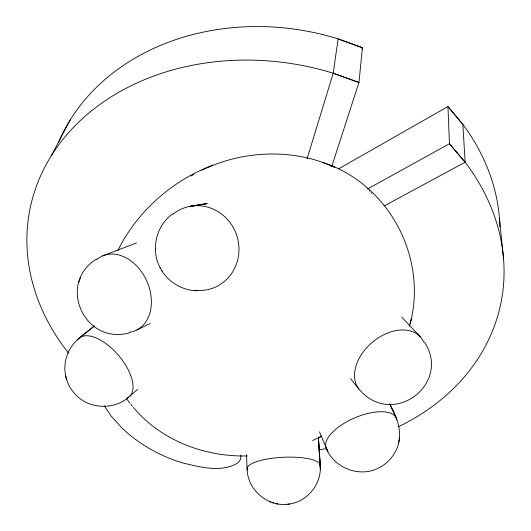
<?xml version="1.0" encoding="UTF-8"?>
<svg xmlns="http://www.w3.org/2000/svg" width="531" height="531" viewBox="0 0 531 531"><rect width="100%" height="100%" fill="white"/><g stroke="black" fill="none" stroke-linecap="round" stroke-linejoin="round"><path stroke-width="0.8" d="M160.163 267.743C150.399 249.802 156.048 225.343 172.927 213.747M326.439 448.649C334.291 468.143 359.368 477.668 378.132 468.256C385.446 464.744 391.593 458.87 395.336 451.655C403.952 436.236 398.084 418.116 389.661 404.005M318.394 437.418L320.253 465.528C321.766 484.086 307.051 502.18 288.506 504.138M409.474 326.134C428.782 258.551 389.044 183.686 322.324 162.267A119.389 97.525 9.7 0 0 307.33 157.933M307.057 158.809L333.209 73.212L338.114 38.882L362.427 47.73L358.949 82.484L331.676 166.721M398.642 442.821L399.451 438.035M96.669 258.936C56.2 283.806 84.834 345.82 129.756 332.731M410.078 323.797L411.439 318.547M361.936 49.277L362.427 47.73L338.114 38.882A228.323 189.58 11 0 0 58.629 142.102M78.827 282.22L79.531 280.268M79.783 279.565L80.539 277.454M117.796 250.712C137.038 211.404 172.157 180.573 212.958 165.108M51.401 155.603L70.291 119.774M94.405 325.928C85.166 333.74 73.663 340.265 68.486 351.781C65.99 357.197 64.762 363.144 64.855 369.098C65.121 377.787 68.353 386.389 74.061 392.973C87.257 408.996 113.442 410.835 128.894 396.996M129.624 396.372L137.642 389.303M78.774 338.479L94.252 326.074M331.072 166.376L331.908 166.011M312.62 440.538L321.866 436.044M319.728 437.292L321.713 436.137M191.041 175.987L193.868 174.354M338.446 168.931L447.965 106.565L462.846 124.4A228.323 189.58 11 0 1 499.897 226.75M367.392 189.043L449.445 143.755L447.965 106.565L462.846 124.4L465.149 162.24A240.118 193.961 11 0 1 398.469 426.758M384.119 205.948L465.149 162.24L449.445 143.755L465.149 162.24M136.865 329.963L150.173 323.445M201.807 170.219C226.511 158.205 254.316 152.676 281.735 154.262A124.274 101.242 9.8 0 1 307.33 157.926M102.662 255.896L136.494 242.926M206.572 203.692L189.673 206.426L207.442 203.579M191.459 206.121L206.718 203.685M247.107 469.105C247.446 489.828 267.777 507.211 288.233 504.171M287.563 504.251L289.495 504.005M247.174 455.937C204.734 457.005 160.853 440.458 133.354 407.377M197.061 290.776C181.682 290.543 166.9 281.297 160.037 267.518M275.41 503.454L277.872 503.979M333.209 73.212L358.949 82.484L333.209 73.212A240.118 193.961 11 0 0 72.561 128.323A240.118 193.961 11 0 0 68.638 353.221M270 501.749L270.883 502.06M272.941 502.777L273.657 503.03M330.415 165.506L334.829 167.272L322.324 162.267M362.009 392.449C396.04 426.333 451.038 382.532 424.415 342.057M369.158 190.669L369.589 191.087M371.269 192.766L371.68 193.191M401.628 317.007L420.32 336.827M130.945 404.483L132.392 406.215M350.566 378.683L358.883 388.984M130.015 403.281L126.345 398.396M104.448 405.923L111.032 415.965L121.446 427.488C138.757 444.175 160.249 456.335 183.295 463.085L183.719 463.211C200.818 467.194 221.573 472.816 237.702 462.999C240.045 461.233 241.346 458.153 240.769 455.259M161.968 270.87L162.154 271.202M327.866 451.642L319.47 431.849M389.694 404.091L396.272 418.295M65.525 375.311L66.541 379.366M499.479 218.659L503.6 259.4M318.368 437L320.293 469.185M318.394 437.584L320.253 465.528M155.357 248.515L155.377 248.886M246.53 454.655L247.074 468.634M326.545 448.642A240.118 193.961 11 0 1 319.231 449.644M327.435 450.049A38.093 16.474 -23.2 0 1 354.257 418.076A38.093 16.474 -23.2 0 1 396.697 419.961M361.823 391.984A40.31 27.652 -40.3 0 1 373.32 341.453A40.31 27.652 -40.3 0 1 423.731 342.03M247.419 470.028A36.632 9.777 -2.8 0 1 283.322 457.251A36.632 9.777 -2.8 0 1 320.007 466.497M77.519 339.979A38.537 18.685 49.4 0 1 118.406 355.226A38.537 18.685 49.4 0 1 127.228 398.011M173.02 214.172A42.586 40.436 72.6 0 1 237.224 236.979A42.586 40.436 72.6 0 1 194.97 290.225M96.947 259.387A40.807 30.38 65.6 0 1 146.762 280.965A40.807 30.38 65.6 0 1 129.604 332.267"/></g></svg>
